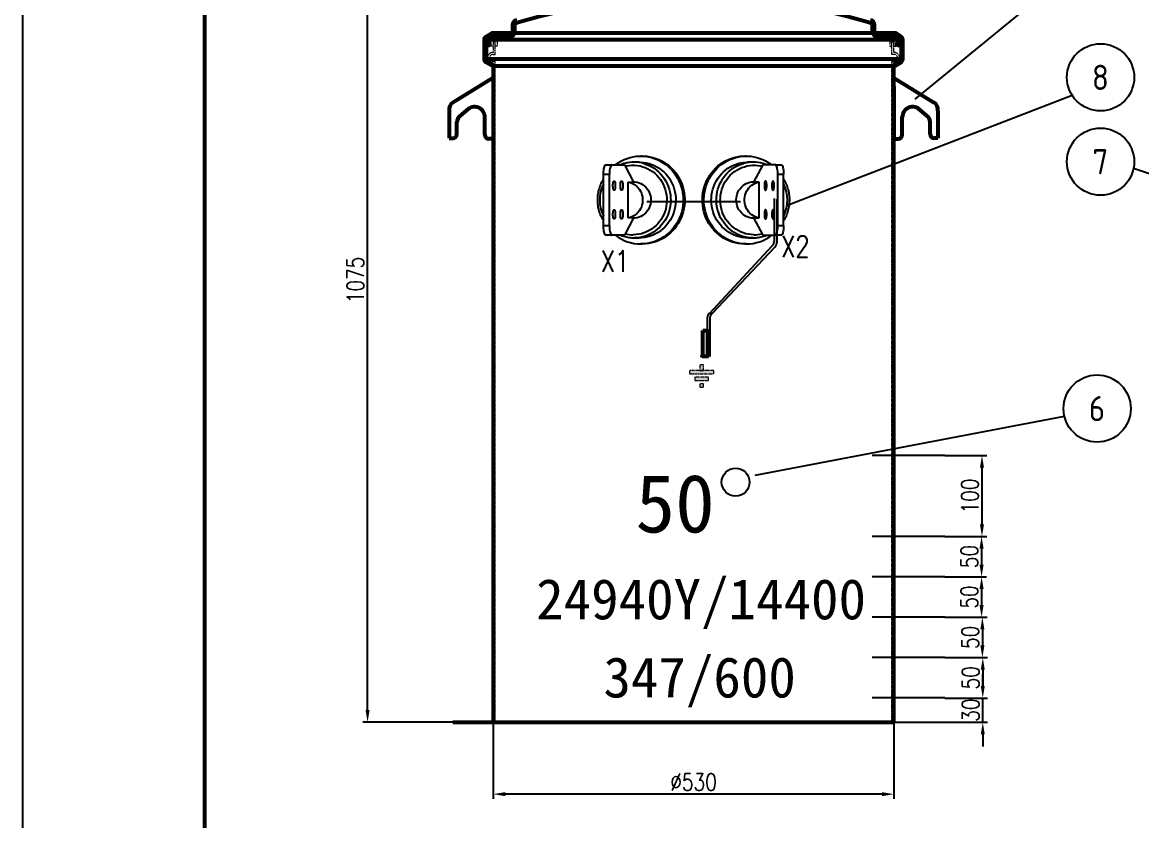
# Model space of a CAD drawing. Header units: millimetres. Extents: x 119255 to 140443, y -8485 to -5380.
# Drawn here: x 128161 to 129546, y -7437 to -6449 of the extents above; entities that cross this region are included whole.
import ezdxf
from ezdxf.enums import TextEntityAlignment as Align

# ---------------------------------------------------------------- set-up
doc = ezdxf.new("R2010")
doc.units = ezdxf.units.MM
doc.header["$LTSCALE"] = 3
for name, pattern in [('CENTER', [2, 1.25, -0.25, 0.25, -0.25]), ('CENTERX2', [101.6, 63.5, -12.7, 12.7, -12.7]), ('HIDDEN', [0.375, 0.25, -0.125])]:
    doc.linetypes.add(name, pattern=pattern)
for name, color, linetype in [('4', 2, 'HIDDEN'), ('A', 3, 'Continuous'), ('S', 254, 'Continuous'), ('中心线', 1, 'CENTERX2'), ('几何体', 7, 'Continuous')]:
    doc.layers.add(name, color=color, linetype=linetype)
for name, color, linetype, lineweight in [('7标注层', 4, 'Continuous', 20), ('图层1', 1, 'CENTER', 13), ('标注、文本', 3, 'Continuous', 25), ('粗实线', 4, 'Continuous', 53)]:
    doc.layers.add(name, color=color, linetype=linetype, lineweight=lineweight)
doc.styles.add('chinese', font='simhei.ttf')
doc.styles.add('HC_GBDIM', font='romans', dxfattribs={"width": 0.667, "bigfont": 'gbcbig'})
doc.styles.add('ST_WIN', font='isocp2.shx', dxfattribs={"bigfont": 'hzdxfst.shx'})
doc.styles.add('TH_GBDIM', font='romans.shx', dxfattribs={"width": 0.8, "bigfont": 'gbcbig.shx'})
doc.dimstyles.new('TH_GBDIM1', dxfattribs={"dimscale": 3, "dimtxt": 3.5, "dimasz": 2.5, "dimexe": 2, "dimexo": 0, "dimgap": 1.5, "dimtad": 1, "dimdec": 1, "dimzin": 0, "dimdsep": 46, "dimtxsty": 'TH_GBDIM', "dimcen": 2.5, "dimclrd": 3, "dimclre": 256, "dimclrt": 2, "dimadec": 0, "dimazin": 0, "dimtfac": 0.714286, "dimtdec": 1, "dimtmove": 0, "dimatfit": 3, "dimfxl": 0, "dimtzin": 0, "dimlwd": -1, "dimlwe": -1, "dimarcsym": 0})

# ---------------------------------------------------------------- blocks, each defined once
blk = doc.blocks.new('*D29')
at = {"layer": 'Defpoints', "color": 0}
for p in [(128743.6, -7315.6), (129239.6, -7315.6), (128743.6, -7404.6)]:
    blk.add_point(p, dxfattribs=at)
at = {"layer": '标注、文本'}
for p, q in [((128743.6, -7315.6), (128743.6, -7410.6)), ((129239.6, -7315.6), (129239.6, -7410.6))]:
    blk.add_line(p, q, dxfattribs=at)
at = {"layer": '标注、文本', "color": 3}
blk.add_line((129224.6, -7404.6), (128758.6, -7404.6), dxfattribs=at)
for points in [[(128758.6, -7402.1), (128758.6, -7407.1), (128743.6, -7404.6)], [(129224.6, -7402.1), (129224.6, -7407.1), (129239.6, -7404.6)]]:
    blk.add_solid(points, dxfattribs=at)
at = {"layer": '标注、文本', "color": 2, "insert": (128991.6, -7389.6), "char_height": 21, "attachment_point": 5, "style": 'TH_GBDIM'}
blk.add_mtext('%%C530', dxfattribs=at)
blk = doc.blocks.new('*D24')
at = {"layer": 'Defpoints', "color": 0}
for p in [(128588.2, -6220.7), (128825.2, -6220.7), (128746.1, -7315.6)]:
    blk.add_point(p, dxfattribs=at)
at = {"layer": '标注、文本'}
for p, q in [((128825.2, -6220.7), (128582.2, -6220.7)), ((128746.1, -7315.6), (128582.2, -7315.6))]:
    blk.add_line(p, q, dxfattribs=at)
at = {"layer": '标注、文本', "color": 3}
blk.add_line((128588.2, -7300.6), (128588.2, -6235.7), dxfattribs=at)
for points in [[(128585.7, -6235.7), (128590.7, -6235.7), (128588.2, -6220.7)], [(128585.7, -7300.6), (128590.7, -7300.6), (128588.2, -7315.6)]]:
    blk.add_solid(points, dxfattribs=at)
at = {"layer": '标注、文本', "color": 2, "insert": (128573.2, -6768.2), "char_height": 21, "attachment_point": 5, "rotation": 90, "style": 'TH_GBDIM'}
blk.add_mtext('1075', dxfattribs=at)
blk = doc.blocks.new('*D31')
at = {"layer": 'Defpoints', "color": 0}
for p in [(129302.4, -7285.6), (129349.5, -7285.6), (129302.4, -7315.6)]:
    blk.add_point(p, dxfattribs=at)
at = {"layer": '标注、文本', "color": 3}
for p, q in [((129349.5, -7270.6), (129349.5, -7255.6)), ((129349.5, -7315.6), (129349.5, -7285.6)), ((129349.5, -7330.6), (129349.5, -7345.6))]:
    blk.add_line(p, q, dxfattribs=at)
at = {"layer": '标注、文本'}
for p, q in [((129302.4, -7285.6), (129355.5, -7285.6)), ((129302.4, -7315.6), (129355.5, -7315.6))]:
    blk.add_line(p, q, dxfattribs=at)
at = {"layer": '标注、文本', "color": 3}
for points in [[(129347, -7270.6), (129352, -7270.6), (129349.5, -7285.6)], [(129347, -7330.6), (129352, -7330.6), (129349.5, -7315.6)]]:
    blk.add_solid(points, dxfattribs=at)
at = {"layer": '标注、文本', "color": 2, "insert": (129334.5, -7300.6), "char_height": 21, "attachment_point": 5, "rotation": 90, "style": 'TH_GBDIM'}
blk.add_mtext('30', dxfattribs=at)
blk = doc.blocks.new('*D32')
at = {"layer": 'Defpoints', "color": 0}
for p in [(129302.4, -7235.6), (129302.4, -7285.6), (129349.5, -7285.6)]:
    blk.add_point(p, dxfattribs=at)
at = {"layer": '标注、文本'}
for p, q in [((129302.4, -7235.6), (129355.5, -7235.6)), ((129302.4, -7285.6), (129355.5, -7285.6))]:
    blk.add_line(p, q, dxfattribs=at)
at = {"layer": '标注、文本', "color": 3}
blk.add_line((129349.5, -7250.6), (129349.5, -7270.6), dxfattribs=at)
for points in [[(129347, -7250.6), (129352, -7250.6), (129349.5, -7235.6)], [(129347, -7270.6), (129352, -7270.6), (129349.5, -7285.6)]]:
    blk.add_solid(points, dxfattribs=at)
at = {"layer": '标注、文本', "color": 2, "insert": (129334.5, -7260.6), "char_height": 21, "attachment_point": 5, "rotation": 90, "style": 'TH_GBDIM'}
blk.add_mtext('50', dxfattribs=at)
blk = doc.blocks.new('*D33')
at = {"layer": 'Defpoints', "color": 0}
for p in [(129302.4, -7185.6), (129302.4, -7235.6), (129349, -7235.6)]:
    blk.add_point(p, dxfattribs=at)
at = {"layer": '标注、文本'}
for p, q in [((129302.4, -7185.6), (129355, -7185.6)), ((129302.4, -7235.6), (129355, -7235.6))]:
    blk.add_line(p, q, dxfattribs=at)
at = {"layer": '标注、文本', "color": 3}
blk.add_line((129349, -7200.6), (129349, -7220.6), dxfattribs=at)
for points in [[(129346.5, -7200.6), (129351.5, -7200.6), (129349, -7185.6)], [(129346.5, -7220.6), (129351.5, -7220.6), (129349, -7235.6)]]:
    blk.add_solid(points, dxfattribs=at)
at = {"layer": '标注、文本', "color": 2, "insert": (129334, -7210.6), "char_height": 21, "attachment_point": 5, "rotation": 90, "style": 'TH_GBDIM'}
blk.add_mtext('50', dxfattribs=at)
blk = doc.blocks.new('*D34')
at = {"layer": 'Defpoints', "color": 0}
for p in [(129302.4, -7135.6), (129302.4, -7185.6), (129348, -7185.6)]:
    blk.add_point(p, dxfattribs=at)
at = {"layer": '标注、文本'}
for p, q in [((129302.4, -7135.6), (129354, -7135.6)), ((129302.4, -7185.6), (129354, -7185.6))]:
    blk.add_line(p, q, dxfattribs=at)
at = {"layer": '标注、文本', "color": 3}
blk.add_line((129348, -7150.6), (129348, -7170.6), dxfattribs=at)
for points in [[(129345.5, -7150.6), (129350.5, -7150.6), (129348, -7135.6)], [(129345.5, -7170.6), (129350.5, -7170.6), (129348, -7185.6)]]:
    blk.add_solid(points, dxfattribs=at)
at = {"layer": '标注、文本', "color": 2, "insert": (129333, -7160.6), "char_height": 21, "attachment_point": 5, "rotation": 90, "style": 'TH_GBDIM'}
blk.add_mtext('50', dxfattribs=at)
blk = doc.blocks.new('*D35')
at = {"layer": 'Defpoints', "color": 0}
for p in [(129302.4, -7085.6), (129302.4, -7135.6), (129348, -7135.6)]:
    blk.add_point(p, dxfattribs=at)
at = {"layer": '标注、文本'}
for p, q in [((129302.4, -7085.6), (129354, -7085.6)), ((129302.4, -7135.6), (129354, -7135.6))]:
    blk.add_line(p, q, dxfattribs=at)
at = {"layer": '标注、文本', "color": 3}
blk.add_line((129348, -7100.6), (129348, -7120.6), dxfattribs=at)
for points in [[(129345.5, -7100.6), (129350.5, -7100.6), (129348, -7085.6)], [(129345.5, -7120.6), (129350.5, -7120.6), (129348, -7135.6)]]:
    blk.add_solid(points, dxfattribs=at)
at = {"layer": '标注、文本', "color": 2, "insert": (129333, -7110.6), "char_height": 21, "attachment_point": 5, "rotation": 90, "style": 'TH_GBDIM'}
blk.add_mtext('50', dxfattribs=at)
blk = doc.blocks.new('*D36')
at = {"layer": 'Defpoints', "color": 0}
for p in [(129302.4, -6985.6), (129302.4, -7085.6), (129348.5, -7085.6)]:
    blk.add_point(p, dxfattribs=at)
at = {"layer": '标注、文本'}
for p, q in [((129302.4, -6985.6), (129354.5, -6985.6)), ((129302.4, -7085.6), (129354.5, -7085.6))]:
    blk.add_line(p, q, dxfattribs=at)
at = {"layer": '标注、文本', "color": 3}
blk.add_line((129348.5, -7000.6), (129348.5, -7070.6), dxfattribs=at)
for points in [[(129346, -7000.6), (129351, -7000.6), (129348.5, -6985.6)], [(129346, -7070.6), (129351, -7070.6), (129348.5, -7085.6)]]:
    blk.add_solid(points, dxfattribs=at)
at = {"layer": '标注、文本', "color": 2, "insert": (129333.5, -7035.6), "char_height": 21, "attachment_point": 5, "rotation": 90, "style": 'TH_GBDIM'}
blk.add_mtext('100', dxfattribs=at)
blk = doc.blocks.new('A$Cc668ac2a')
at = {"layer": '中心线'}
blk.add_line((-57.9, 0), (57.9, 0), dxfattribs=at)
at = {"layer": '几何体'}
for p, q in [((-63.4, 56.4), (-65.3, 56.4)), ((65.3, 56.4), (63.4, 56.4)), ((-108.4, 45.5), (-101.1, 45.5)), ((-101.1, 45.5), (-85.6, 45.5)), ((-85.6, 45.5), (-74.3, 24.2)), ((-67.3, 48.9), (-73.6, 48.9)), ((73.6, 48.9), (67.3, 48.9)), ((85.6, 45.5), (74.3, 24.2)), ((101.1, 45.5), (85.6, 45.5)), ((101.1, 45.5), (108.4, 45.5)), ((-104.2, 33.5), (-111.5, 33.5)), ((-111.5, -29.5), (-111.5, 33.5)), ((-104.2, -29.5), (-104.2, 33.5)), ((111.5, 33.5), (104.2, 33.5)), ((104.2, -29.5), (104.2, 33.5)), ((111.5, -29.5), (111.5, 33.5)), ((-81, 24.2), (-74.3, 24.2)), ((-81, -20.2), (-81, 24.2)), ((81, 24.2), (74.3, 24.2)), ((81, -20.2), (81, 24.2)), ((-74.3, -20.2), (-85.6, -41.5)), ((-74.3, -20.2), (-81, -20.2)), ((74.3, -20.2), (85.6, -41.5)), ((74.3, -20.2), (81, -20.2)), ((-111.5, -29.5), (-104.2, -29.5)), ((-101.1, -41.5), (-108.4, -41.5)), ((-85.6, -41.5), (-101.1, -41.5)), ((85.6, -41.5), (101.1, -41.5)), ((108.4, -41.5), (101.1, -41.5)), ((104.2, -29.5), (111.5, -29.5)), ((-73.6, -44.9), (-67.3, -44.9)), ((-65.3, -52.4), (-63.4, -52.4)), ((63.4, -52.4), (65.3, -52.4)), ((67.3, -44.9), (73.6, -44.9))]:
    blk.add_line(p, q, dxfattribs=at)
at = {"layer": '几何体', "flags": 128}
for points in [[(-96.9, 45.5), (-95.6, 46.5), (-92.4, 48.6), (-89.1, 50.5), (-85.7, 52.2), (-82.1, 53.5), (-78.5, 54.7), (-74.8, 55.5), (-71, 56.1), (-67.2, 56.4), (-63.5, 56.4), (-59.7, 56.1), (-55.9, 55.5), (-52.2, 54.7), (-48.6, 53.5), (-45, 52.2), (-41.6, 50.5), (-38.3, 48.6), (-35.1, 46.5), (-32.1, 44.1), (-29.2, 41.5), (-26.6, 38.7), (-24.1, 35.7), (-21.9, 32.5), (-19.8, 29.2), (-18.1, 25.7), (-16.5, 22.1), (-15.3, 18.4), (-14.2, 14.6), (-13.5, 10.8), (-13, 6.9), (-12.8, 3), (-12.9, -0.9), (-13.2, -4.9), (-13.8, -8.7), (-14.7, -12.6), (-15.9, -16.3), (-17.3, -19.9), (-18.9, -23.5), (-20.8, -26.9), (-23, -30.1), (-25.3, -33.2), (-27.9, -36.1), (-30.6, -38.8), (-33.6, -41.3), (-36.7, -43.6), (-39.9, -45.6), (-43.3, -47.4), (-46.8, -48.9), (-50.4, -50.1), (-54.1, -51.1), (-57.8, -51.8), (-61.6, -52.3), (-65.3, -52.4), (-65.3, -52.4)], [(-63.4, 56.4), (-61.5, 56.4), (-57.7, 56.1), (-53.9, 55.5), (-50.2, 54.7), (-46.6, 53.5), (-43.1, 52.2), (-39.6, 50.5), (-36.3, 48.6), (-33.1, 46.5), (-30.1, 44.1), (-27.3, 41.5), (-24.6, 38.7), (-22.1, 35.7), (-19.9, 32.5), (-17.9, 29.2), (-16.1, 25.7), (-14.6, 22.1), (-13.3, 18.4), (-12.3, 14.6), (-11.5, 10.8), (-11.1, 6.9), (-10.9, 3), (-10.9, -0.9), (-11.3, -4.9), (-11.9, -8.7), (-12.8, -12.6), (-13.9, -16.3), (-15.3, -19.9), (-17, -23.5), (-18.9, -26.9), (-21, -30.1), (-23.3, -33.2), (-25.9, -36.1), (-28.7, -38.8), (-31.6, -41.3), (-34.7, -43.6), (-37.9, -45.6), (-41.3, -47.4), (-44.8, -48.9), (-48.4, -50.1), (-52.1, -51.1), (-55.8, -51.8), (-59.6, -52.3), (-63.4, -52.4), (-63.4, -52.4)], [(63.4, -52.4), (59.6, -52.3), (55.8, -51.8), (52.1, -51.1), (48.4, -50.1), (44.8, -48.9), (41.3, -47.4), (37.9, -45.6), (34.7, -43.6), (31.6, -41.3), (28.7, -38.8), (25.9, -36.1), (23.3, -33.2), (21, -30.1), (18.9, -26.9), (17, -23.5), (15.3, -19.9), (13.9, -16.3), (12.8, -12.6), (11.9, -8.7), (11.3, -4.9), (10.9, -0.9), (10.9, 3), (11.1, 6.9), (11.5, 10.8), (12.3, 14.6), (13.3, 18.4), (14.6, 22.1), (16.1, 25.7), (17.9, 29.2), (19.9, 32.5), (22.1, 35.7), (24.6, 38.7), (27.3, 41.5), (30.1, 44.1), (33.1, 46.5), (36.3, 48.6), (39.6, 50.5), (43.1, 52.2), (46.6, 53.5), (50.2, 54.7), (53.9, 55.5), (57.7, 56.1), (61.5, 56.4), (63.4, 56.4)], [(65.3, -52.4), (61.6, -52.3), (57.8, -51.8), (54.1, -51.1), (50.4, -50.1), (46.8, -48.9), (43.3, -47.4), (39.9, -45.6), (36.7, -43.6), (33.6, -41.3), (30.6, -38.8), (27.9, -36.1), (25.3, -33.2), (23, -30.1), (20.8, -26.9), (18.9, -23.5), (17.3, -19.9), (15.9, -16.3), (14.7, -12.6), (13.8, -8.7), (13.2, -4.9), (12.9, -0.9), (12.8, 3), (13, 6.9), (13.5, 10.8), (14.2, 14.6), (15.3, 18.4), (16.5, 22.1), (18.1, 25.7), (19.8, 29.2), (21.9, 32.5), (24.1, 35.7), (26.6, 38.7), (29.2, 41.5), (32.1, 44.1), (35.1, 46.5), (38.3, 48.6), (41.6, 50.5), (45, 52.2), (48.6, 53.5), (52.2, 54.7), (55.9, 55.5), (59.7, 56.1), (63.5, 56.4), (67.2, 56.4), (71, 56.1), (74.8, 55.5), (78.5, 54.7), (82.1, 53.5), (85.7, 52.2), (89.1, 50.5), (92.4, 48.6), (95.6, 46.5), (96.9, 45.5)], [(-111.5, 33.5), (-111.5, 35.4), (-111.4, 37.2), (-111.2, 39), (-111, 40.6), (-110.6, 42), (-110.3, 43.2), (-109.9, 44.2), (-109.4, 44.9), (-108.9, 45.4), (-108.4, 45.5)], [(-101.1, 45.5), (-101.6, 45.4), (-102.1, 44.9), (-102.5, 44.2), (-102.9, 43.2), (-103.3, 42), (-103.6, 40.6), (-103.9, 39), (-104.1, 37.2), (-104.2, 35.4), (-104.2, 33.5)], [(-84.6, 43.7), (-83, 44.1), (-79.7, 44.7), (-76.3, 44.9), (-72.9, 44.9), (-69.5, 44.7), (-66.2, 44.1), (-62.9, 43.2), (-59.7, 42.1), (-56.6, 40.7), (-53.6, 39.1), (-50.7, 37.2), (-48.1, 35), (-45.5, 32.7), (-43.2, 30.1), (-41.1, 27.4), (-39.2, 24.5), (-37.6, 21.4), (-36.2, 18.2), (-35, 14.9), (-34.1, 11.6), (-33.5, 8.1), (-33.2, 4.6), (-33.1, 1.1), (-33.3, -2.4), (-33.8, -5.8), (-34.5, -9.3), (-35.6, -12.6), (-36.8, -15.9), (-38.4, -19), (-40.1, -22), (-42.1, -24.8), (-44.4, -27.5), (-46.8, -29.9), (-49.4, -32.1), (-52.2, -34.2), (-55.1, -35.9), (-58.1, -37.5), (-61.3, -38.7), (-64.5, -39.7), (-67.9, -40.4), (-71.2, -40.8), (-74.6, -41), (-74.6, -41)], [(-61.4, 47.2), (-58.1, 46.1), (-54.9, 44.7), (-51.7, 43), (-48.7, 41.2), (-45.8, 39.1), (-43.2, 36.7), (-40.7, 34.2), (-38.3, 31.4), (-36.2, 28.5), (-34.4, 25.4), (-32.7, 22.2), (-31.3, 18.9), (-30.2, 15.4), (-29.3, 11.9), (-28.7, 8.3), (-28.4, 4.7), (-28.3, 1.1), (-28.5, -2.5), (-29, -6.1), (-29.7, -9.7), (-30.7, -13.2), (-32, -16.6), (-33.5, -19.9), (-35.3, -23), (-37.3, -26), (-39.5, -28.8), (-41.9, -31.5), (-44.5, -33.9), (-47.3, -36.1), (-50.2, -38.1), (-53.3, -39.9), (-56.5, -41.4), (-59.8, -42.6), (-63.1, -43.6), (-66.6, -44.3), (-70.1, -44.7), (-73.6, -44.9)], [(-67.3, 48.9), (-65.5, 48.8), (-62, 48.6), (-58.6, 48), (-55.1, 47.2), (-51.8, 46.1), (-48.6, 44.7), (-45.4, 43), (-42.4, 41.2), (-39.5, 39.1), (-36.9, 36.7), (-34.4, 34.2), (-32, 31.4), (-29.9, 28.5), (-28.1, 25.4), (-26.4, 22.2), (-25, 18.9), (-23.9, 15.4), (-23, 11.9), (-22.4, 8.3), (-22.1, 4.7), (-22, 1.1), (-22.2, -2.5), (-22.7, -6.1), (-23.4, -9.7), (-24.4, -13.2), (-25.7, -16.6), (-27.2, -19.9), (-29, -23), (-31, -26), (-33.2, -28.8), (-35.6, -31.5), (-38.2, -33.9), (-41, -36.1), (-43.9, -38.1), (-47, -39.9), (-50.2, -41.4), (-53.5, -42.6), (-56.8, -43.6), (-60.3, -44.3), (-63.8, -44.7), (-67.3, -44.9)], [(67.3, -44.9), (63.8, -44.7), (60.3, -44.3), (56.8, -43.6), (53.5, -42.6), (50.2, -41.4), (47, -39.9), (43.9, -38.1), (41, -36.1), (38.2, -33.9), (35.6, -31.5), (33.2, -28.8), (31, -26), (29, -23), (27.2, -19.9), (25.7, -16.6), (24.4, -13.2), (23.4, -9.7), (22.7, -6.1), (22.2, -2.5), (22, 1.1), (22.1, 4.7), (22.4, 8.3), (23, 11.9), (23.9, 15.4), (25, 18.9), (26.4, 22.2), (28.1, 25.4), (29.9, 28.5), (32, 31.4), (34.4, 34.2), (36.9, 36.7), (39.5, 39.1), (42.4, 41.2), (45.4, 43), (48.6, 44.7), (51.8, 46.1), (55.1, 47.2), (58.6, 48), (62, 48.6), (65.5, 48.8), (67.3, 48.9)], [(73.6, -44.9), (70.1, -44.7), (66.6, -44.3), (63.1, -43.6), (59.8, -42.6), (56.5, -41.4), (53.3, -39.9), (50.2, -38.1), (47.3, -36.1), (44.5, -33.9), (41.9, -31.5), (39.5, -28.8), (37.3, -26), (35.3, -23), (33.5, -19.9), (32, -16.6), (30.7, -13.2), (29.7, -9.7), (29, -6.1), (28.5, -2.5), (28.3, 1.1), (28.4, 4.7), (28.7, 8.3), (29.3, 11.9), (30.2, 15.4), (31.3, 18.9), (32.7, 22.2), (34.4, 25.4), (36.2, 28.5), (38.3, 31.4), (40.7, 34.2), (43.2, 36.7), (45.8, 39.1), (48.7, 41.2), (51.7, 43), (54.9, 44.7), (58.1, 46.1), (61.4, 47.2), (62.1, 47.3)], [(74.6, -41), (71.2, -40.8), (67.9, -40.4), (64.5, -39.7), (61.3, -38.7), (58.1, -37.5), (55.1, -35.9), (52.2, -34.2), (49.4, -32.1), (46.8, -29.9), (44.4, -27.5), (42.1, -24.8), (40.1, -22), (38.4, -19), (36.8, -15.9), (35.6, -12.6), (34.5, -9.3), (33.8, -5.8), (33.3, -2.4), (33.1, 1.1), (33.2, 4.6), (33.5, 8.1), (34.1, 11.6), (35, 14.9), (36.2, 18.2), (37.6, 21.4), (39.2, 24.5), (41.1, 27.4), (43.2, 30.1), (45.5, 32.7), (48.1, 35), (50.7, 37.2), (53.6, 39.1), (56.6, 40.7), (59.7, 42.1), (62.9, 43.2), (66.2, 44.1), (69.5, 44.7), (72.9, 44.9), (76.3, 44.9), (79.7, 44.7), (83, 44.1), (84.6, 43.7)], [(104.2, 33.5), (104.2, 35.4), (104.1, 37.2), (103.9, 39), (103.6, 40.6), (103.3, 42), (102.9, 43.2), (102.5, 44.2), (102.1, 44.9), (101.6, 45.4), (101.1, 45.5)], [(108.4, 45.5), (108.9, 45.4), (109.4, 44.9), (109.9, 44.2), (110.3, 43.2), (110.6, 42), (111, 40.6), (111.2, 39), (111.4, 37.2), (111.5, 35.4), (111.5, 33.5)], [(-99.8, 19.8), (-99.7, 21.1), (-99.6, 22.3), (-99.4, 23.4), (-99.2, 24.3), (-98.9, 25), (-98.6, 25.4), (-98.3, 25.5), (-98, 25.4), (-97.6, 25), (-97.4, 24.3), (-97.1, 23.4), (-96.9, 22.3), (-96.8, 21.1), (-96.8, 19.8), (-96.8, 18.5), (-96.9, 17.3), (-97.1, 16.2), (-97.4, 15.3), (-97.6, 14.6), (-98, 14.2), (-98.3, 14.1), (-98.6, 14.2), (-98.9, 14.6), (-99.2, 15.3), (-99.4, 16.2), (-99.6, 17.3), (-99.7, 18.5), (-99.8, 19.8)], [(-90.5, 19.8), (-90.5, 21.1), (-90.4, 22.3), (-90.2, 23.4), (-90, 24.3), (-89.7, 25), (-89.4, 25.4), (-89.1, 25.5), (-88.7, 25.4), (-88.4, 25), (-88.1, 24.3), (-87.9, 23.4), (-87.7, 22.3), (-87.6, 21.1), (-87.6, 19.8), (-87.6, 18.5), (-87.7, 17.3), (-87.9, 16.2), (-88.1, 15.3), (-88.4, 14.6), (-88.7, 14.2), (-89.1, 14.1), (-89.4, 14.2), (-89.7, 14.6), (-90, 15.3), (-90.2, 16.2), (-90.4, 17.3), (-90.5, 18.5), (-90.5, 19.8)], [(-81, 24.2), (-78.6, 23.6), (-76.3, 22.8), (-74.1, 21.7), (-72.1, 20.3), (-70.2, 18.8), (-68.5, 17), (-67, 15), (-65.7, 12.9), (-64.6, 10.6), (-63.8, 8.2), (-63.3, 5.8), (-63, 3.3), (-63, 0.7), (-63.3, -1.8), (-63.8, -4.2), (-64.6, -6.6), (-65.7, -8.9), (-67, -11), (-68.5, -13), (-70.2, -14.8), (-72.1, -16.3), (-74.1, -17.7), (-76.3, -18.8), (-78.6, -19.6), (-81, -20.2)], [(-74.5, 24.5), (-72.2, 24.3), (-69.8, 23.9), (-67.4, 23.2), (-65.2, 22.3), (-63, 21), (-61.1, 19.6), (-59.2, 17.9), (-57.6, 16), (-56.2, 14), (-55, 11.8), (-54.1, 9.4), (-53.4, 7), (-53, 4.5), (-52.9, 2), (-53, -0.5), (-53.4, -3), (-54.1, -5.4), (-55, -7.8), (-56.2, -10), (-57.6, -12), (-59.2, -13.9), (-61.1, -15.6), (-63, -17), (-65.2, -18.3), (-67.4, -19.2), (-69.8, -19.9), (-72.2, -20.4), (-74.5, -20.5)], [(74.5, -20.5), (72.2, -20.4), (69.8, -19.9), (67.4, -19.2), (65.2, -18.3), (63, -17), (61.1, -15.6), (59.2, -13.9), (57.6, -12), (56.2, -10), (55, -7.8), (54.1, -5.4), (53.4, -3), (53, -0.5), (52.9, 2), (53, 4.5), (53.4, 7), (54.1, 9.4), (55, 11.8), (56.2, 14), (57.6, 16), (59.2, 17.9), (61.1, 19.6), (63, 21), (65.2, 22.3), (67.4, 23.2), (69.8, 23.9), (72.2, 24.3), (74.5, 24.5)], [(81, -20.2), (78.6, -19.6), (76.3, -18.8), (74.1, -17.7), (72.1, -16.3), (70.2, -14.8), (68.5, -13), (67, -11), (65.7, -8.9), (64.6, -6.6), (63.8, -4.2), (63.3, -1.8), (63, 0.7), (63, 3.3), (63.3, 5.8), (63.8, 8.2), (64.6, 10.6), (65.7, 12.9), (67, 15), (68.5, 17), (70.2, 18.8), (72.1, 20.3), (74.1, 21.7), (76.3, 22.8), (78.6, 23.6), (81, 24.2)], [(90.5, 19.8), (90.5, 21.1), (90.4, 22.3), (90.2, 23.4), (90, 24.3), (89.7, 25), (89.4, 25.4), (89.1, 25.5), (88.7, 25.4), (88.4, 25), (88.1, 24.3), (87.9, 23.4), (87.7, 22.3), (87.6, 21.1), (87.6, 19.8), (87.6, 18.5), (87.7, 17.3), (87.9, 16.2), (88.1, 15.3), (88.4, 14.6), (88.7, 14.2), (89.1, 14.1), (89.4, 14.2), (89.7, 14.6), (90, 15.3), (90.2, 16.2), (90.4, 17.3), (90.5, 18.5), (90.5, 19.8)], [(99.8, 19.8), (99.7, 21.1), (99.6, 22.3), (99.4, 23.4), (99.2, 24.3), (98.9, 25), (98.6, 25.4), (98.3, 25.5), (98, 25.4), (97.6, 25), (97.4, 24.3), (97.1, 23.4), (96.9, 22.3), (96.8, 21.1), (96.8, 19.8), (96.8, 18.5), (96.9, 17.3), (97.1, 16.2), (97.4, 15.3), (97.6, 14.6), (98, 14.2), (98.3, 14.1), (98.6, 14.2), (98.9, 14.6), (99.2, 15.3), (99.4, 16.2), (99.6, 17.3), (99.7, 18.5), (99.8, 19.8)], [(-99.8, -15.8), (-99.7, -14.5), (-99.6, -13.3), (-99.4, -12.2), (-99.2, -11.3), (-98.9, -10.6), (-98.6, -10.2), (-98.3, -10.1), (-98, -10.2), (-97.6, -10.6), (-97.4, -11.3), (-97.1, -12.2), (-96.9, -13.3), (-96.8, -14.5), (-96.8, -15.8), (-96.8, -17.1), (-96.9, -18.3), (-97.1, -19.4), (-97.4, -20.3), (-97.6, -21), (-98, -21.4), (-98.3, -21.5), (-98.6, -21.4), (-98.9, -21), (-99.2, -20.3), (-99.4, -19.4), (-99.6, -18.3), (-99.7, -17.1), (-99.8, -15.8)], [(-90.5, -15.8), (-90.5, -14.5), (-90.4, -13.3), (-90.2, -12.2), (-90, -11.3), (-89.7, -10.6), (-89.4, -10.2), (-89.1, -10.1), (-88.7, -10.2), (-88.4, -10.6), (-88.1, -11.3), (-87.9, -12.2), (-87.7, -13.3), (-87.6, -14.5), (-87.6, -15.8), (-87.6, -17.1), (-87.7, -18.3), (-87.9, -19.4), (-88.1, -20.3), (-88.4, -21), (-88.7, -21.4), (-89.1, -21.5), (-89.4, -21.4), (-89.7, -21), (-90, -20.3), (-90.2, -19.4), (-90.4, -18.3), (-90.5, -17.1), (-90.5, -15.8)], [(90.5, -15.8), (90.5, -14.5), (90.4, -13.3), (90.2, -12.2), (90, -11.3), (89.7, -10.6), (89.4, -10.2), (89.1, -10.1), (88.7, -10.2), (88.4, -10.6), (88.1, -11.3), (87.9, -12.2), (87.7, -13.3), (87.6, -14.5), (87.6, -15.8), (87.6, -17.1), (87.7, -18.3), (87.9, -19.4), (88.1, -20.3), (88.4, -21), (88.7, -21.4), (89.1, -21.5), (89.4, -21.4), (89.7, -21), (90, -20.3), (90.2, -19.4), (90.4, -18.3), (90.5, -17.1), (90.5, -15.8)], [(99.8, -15.8), (99.7, -14.5), (99.6, -13.3), (99.4, -12.2), (99.2, -11.3), (98.9, -10.6), (98.6, -10.2), (98.3, -10.1), (98, -10.2), (97.6, -10.6), (97.4, -11.3), (97.1, -12.2), (96.9, -13.3), (96.8, -14.5), (96.8, -15.8), (96.8, -17.1), (96.9, -18.3), (97.1, -19.4), (97.4, -20.3), (97.6, -21), (98, -21.4), (98.3, -21.5), (98.6, -21.4), (98.9, -21), (99.2, -20.3), (99.4, -19.4), (99.6, -18.3), (99.7, -17.1), (99.8, -15.8)], [(-108.4, -41.5), (-108.9, -41.4), (-109.4, -40.9), (-109.9, -40.2), (-110.3, -39.2), (-110.6, -38), (-111, -36.6), (-111.2, -35), (-111.4, -33.2), (-111.5, -31.4), (-111.5, -29.5)], [(-104.2, -29.5), (-104.2, -31.4), (-104.1, -33.2), (-103.9, -35), (-103.6, -36.6), (-103.3, -38), (-102.9, -39.2), (-102.5, -40.2), (-102.1, -40.9), (-101.6, -41.4), (-101.1, -41.5)], [(101.1, -41.5), (101.6, -41.4), (102.1, -40.9), (102.5, -40.2), (102.9, -39.2), (103.3, -38), (103.6, -36.6), (103.9, -35), (104.1, -33.2), (104.2, -31.4), (104.2, -29.5)], [(111.5, -29.5), (111.5, -31.4), (111.4, -33.2), (111.2, -35), (111, -36.6), (110.6, -38), (110.3, -39.2), (109.9, -40.2), (109.4, -40.9), (108.9, -41.4), (108.4, -41.5)]]:
    blk.add_lwpolyline(points, dxfattribs=at)
at = {"layer": '几何体'}
for centre, radius, start, end in [((-73.6, 5.1), 43.8, 73.8737, 105.2236), ((73.6, 5.1), 43.8, 73.8742, 105.2239), ((-71.8, 2), 44.3, 153.7253, 206.2747), ((71.8, 2), 44.3, 333.7258, 26.2742), ((-65.2, -1), 51.4, 232.0448, 269.8892), ((-74.6, -0.8), 40.2, 255.5618, 269.994), ((65.3, -1), 51.4, 270.1012, 307.9648), ((74.6, -0.8), 40.2, 270.006, 284.4382)]:
    blk.add_arc(centre, radius, start, end, dxfattribs=at)
for points, knots in [([(-85.2, 47.3), (-85.5, 47.2), (-86.9, 46.9), (-88.6, 46.3), (-90, 45.7), (-90.4, 45.5)], [0, 0, 0, 0, 0.17293, 0.775288, 1, 1, 1, 1]), ([(90.5, 45.5), (89.5, 45.9), (87.9, 46.5), (86.3, 47), (85.8, 47.1)], [0, 0, 0, 0, 0.666406, 1, 1, 1, 1]), ([(-111.5, 27.7), (-111.7, 27.4), (-112.6, 26.2), (-113.8, 23.8), (-115.3, 20.7), (-116.5, 17.5), (-117.5, 14.2), (-118.2, 10.9), (-118.7, 7.5), (-119, 4), (-119, 0.6), (-118.8, -2.9), (-118.3, -6.3), (-117.6, -9.6), (-116.7, -13), (-115.5, -16.2), (-114.1, -19.3), (-112.8, -21.8), (-111.8, -23.2), (-111.5, -23.7)], [0, 0, 0, 0, 0.019665, 0.082918, 0.146187, 0.209471, 0.272767, 0.336075, 0.399393, 0.462718, 0.526049, 0.589384, 0.652719, 0.716053, 0.779384, 0.842708, 0.906026, 0.969333, 1, 1, 1, 1]), ([(111.9, -23.2), (112.4, -22.3), (113.5, -20.5), (114.9, -17.5), (116.2, -14.3), (117.3, -11.1), (118.1, -7.7), (118.6, -4.3), (119, -0.9), (119, 2.6), (118.9, 6), (118.5, 9.4), (117.8, 12.8), (116.9, 16.1), (115.8, 19.4), (114.5, 22.5), (113, 25.3), (112, 27), (111.5, 27.7)], [0, 0, 0, 0, 0.057096, 0.121051, 0.185022, 0.249006, 0.313002, 0.377008, 0.441022, 0.505043, 0.569067, 0.633094, 0.697119, 0.761141, 0.825159, 0.889168, 0.953169, 1, 1, 1, 1]), ([(-90.4, -41.5), (-90.2, -41.6), (-89, -42.2), (-86.6, -42.9), (-83.4, -43.8), (-80.1, -44.4), (-76.8, -44.8), (-74.7, -44.9), (-73.6, -44.9)], [0, 0, 0, 0, 0.040932, 0.234352, 0.427724, 0.621055, 0.814352, 1, 1, 1, 1]), ([(73.6, -44.9), (74.2, -44.9), (75.9, -44.9), (78.8, -44.6), (82.1, -44.1), (85.3, -43.3), (88.1, -42.5), (89.8, -41.8), (90.4, -41.5)], [0, 0, 0, 0, 0.106587, 0.300052, 0.493544, 0.687044, 0.880561, 1, 1, 1, 1])]:
    blk.add_open_spline(points, degree=3, knots=knots, dxfattribs=at)

msp = doc.modelspace()

# ---------------------------------------------------------------- hatches: boundary and pattern name
at = {"layer": '图层1'}
h = msp.add_hatch(color=256, dxfattribs=at)
h.dxf.hatch_style = 1
h.paths.add_polyline_path([(129016.68, -6880.22), (128986.75, -6880.22), (128986.75, -6884.56), (129016.68, -6884.56)])
h.paths.add_polyline_path([(129003.89, -6873.08), (128999.54, -6873.08), (128999.54, -6880.22), (129003.89, -6880.22)])
h.paths.add_polyline_path([(129010.28, -6888.48), (128993.15, -6888.48), (128993.15, -6892.81), (129010.28, -6892.81)])
h.paths.add_polyline_path([(129003.88, -6896.73), (128999.54, -6896.73), (128999.54, -6901.07), (129003.88, -6901.07)])

# ---------------------------------------------------------------- linework, layer by layer
at = {"layer": 'A'}
for p, q in [((129106.54, -6675.92), (129459.99, -6539.41)), ((129067.66, -7009.76), (129450.44, -6936.64))]:
    msp.add_line(p, q, dxfattribs=at)
for centre in [(129495.27, -6517.39), (129495.27, -6621.81), (129490.97, -6927.37)]:
    msp.add_circle(centre, 41.58, dxfattribs=at)
at = {"layer": '图层1'}
for p, q in [((128743.59, -6473.47), (128743.59, -6486.47)), ((129239.59, -6486.47), (129239.59, -6473.47))]:
    msp.add_line(p, q, dxfattribs=at)
for points in [[(128746.09, -7315.58), (128746.09, -6497.97), (128743.59, -6497.97, -1), (128743.59, -6488.97), (128746.09, -6488.97), (128746.09, -6473.47)], [(129237.09, -7315.58), (129237.09, -6497.97), (129239.59, -6497.97, 1), (129239.59, -6488.97), (129237.09, -6488.97), (129237.09, -6473.47)]]:
    msp.add_lwpolyline(points, format="xyb", dxfattribs=at)
for points in [[(128743.59, -6473.47), (128743.59, -6478.97), (128741.09, -6478.97), (128741.09, -6472.22, -1), (128748.59, -6472.22), (128748.59, -6478.97), (128746.09, -6478.97), (128746.09, -6473.47)], [(129239.59, -6473.47), (129239.59, -6478.97), (129242.09, -6478.97), (129242.09, -6472.22, 1), (129234.59, -6472.22), (129234.59, -6478.97), (129237.09, -6478.97), (129237.09, -6473.47)]]:
    msp.add_lwpolyline(points, format="xyb", close=True, dxfattribs=at)
for points in [[(128986.75, -6884.56), (129016.68, -6884.56), (129016.68, -6880.22), (128986.75, -6880.22)], [(128999.54, -6880.22), (129003.89, -6880.22), (129003.89, -6873.08), (128999.54, -6873.08)], [(128993.15, -6892.81), (129010.28, -6892.81), (129010.28, -6888.48), (128993.15, -6888.48)], [(128999.54, -6901.07), (129003.88, -6901.07), (129003.88, -6896.73), (128999.54, -6896.73)]]:
    msp.add_lwpolyline(points, close=True, dxfattribs=at)
for centre, start, end in [((128743.59, -6493.47), 90, 270), ((129239.59, -6493.47), 270, 90)]:
    msp.add_arc(centre, 7, start, end, dxfattribs=at)
at = {"layer": '标注、文本'}
for p, q in [((128161.04, -5805.74), (128161.04, -8485.13)), ((129265.8, -6544.57), (129454.69, -6389.77)), ((129536.09, -6629.7), (129822.62, -6727.83)), ((129091.6, -6719.21), (129091.6, -6667.34)), ((129094.9, -6720.58), (129094.9, -6668.05)), ((129011.23, -6809.57), (129088.92, -6726.02)), ((129015.63, -6809.07), (129092.19, -6727.42)), ((129009.02, -6862.81), (129009.02, -6813.72)), ((129012.32, -6862.81), (129012.32, -6813.78)), ((129003.02, -6862.81), (128999.72, -6862.81)), ((129302.44, -6985.58), (129212.44, -6985.58)), ((129302.44, -7085.58), (129212.44, -7085.58)), ((129302.44, -7135.58), (129212.44, -7135.58)), ((129302.44, -7185.58), (129212.44, -7185.58)), ((129302.44, -7235.58), (129212.44, -7235.58)), ((129302.44, -7285.58), (129212.44, -7285.58)), ((129239.59, -7315.58), (129302.44, -7315.58))]:
    msp.add_line(p, q, dxfattribs=at)
msp.add_circle((129043.58, -7018.46), 17.26, dxfattribs=at)
for centre, radius, start, end in [((129081.6, -6719.21), 10, 317.07921, 360), ((129084.9, -6720.58), 10, 316.84329, 0), ((129014.02, -6813.72), 5, 110.57078, 180), ((129014.02, -6813.72), 5, 110.57078, 180), ((129017.32, -6813.78), 5, 109.63829, 180), ((129017.32, -6813.78), 5, 109.63829, 180)]:
    msp.add_arc(centre, radius, start, end, dxfattribs=at)
at = {"layer": '粗实线'}
msp.add_line((128386.57, -5850.84), (128386.57, -8440.02), dxfattribs=at)
at = {"layer": '粗实线', "ltscale": 2}
for p, q in [((128742.23, -6462.36), (129240.94, -6462.36)), ((129250.38, -6471.03), (128732.79, -6471.03)), ((128732.79, -6494.58), (129250.38, -6494.58)), ((128742.23, -6503.25), (129240.94, -6503.25)), ((128743.59, -6500.47), (128743.59, -7315.58)), ((129239.59, -7315.58), (129239.59, -6500.47)), ((128743.59, -6518.09), (128694.3, -6548.46)), ((129239.59, -6518.09), (129288.88, -6548.46)), ((128743.59, -6528.47), (128743.59, -6593.47)), ((129239.59, -6528.47), (129239.59, -6593.47)), ((128689.21, -6558.99), (128689.21, -6592.77)), ((128702.42, -6565.26), (128714.09, -6555.64)), ((129280.76, -6565.26), (129269.09, -6555.64)), ((129293.97, -6558.99), (129293.97, -6592.77)), ((128698.78, -6587.77), (128698.78, -6572.97)), ((128733.27, -6588.47), (128733.26, -6566.24)), ((129249.91, -6588.47), (129249.91, -6566.24)), ((129284.4, -6587.77), (129284.4, -6572.97)), ((128689.21, -6592.77), (128693.78, -6592.77)), ((128743.59, -6593.47), (128738.27, -6593.47)), ((129239.59, -6593.47), (129244.91, -6593.47)), ((129293.97, -6592.77), (129289.4, -6592.77)), ((128693.59, -7315.58), (129239.59, -7315.58))]:
    msp.add_line(p, q, dxfattribs=at)
msp.add_lwpolyline([(128772.81, -6446.52, 0.3766562), (128767.59, -6452.47), (128767.59, -6459.47, -0.4142136), (128761.59, -6465.47), (128743.09, -6465.47, 0.4142136), (128736.09, -6472.47), (128736.09, -6477.47), (128739.09, -6477.47), (128739.09, -6472.47, -0.4142136), (128743.09, -6468.47), (128761.59, -6468.47, 0.4142136), (128770.59, -6459.47), (128770.59, -6452.47, -0.3847038), (128773.29, -6449.48, -0.1466437), (129209.89, -6449.48, -0.3847038), (129212.59, -6452.47), (129212.59, -6459.47, 0.4142136), (129221.59, -6468.47), (129240.09, -6468.47, -0.4142136), (129244.09, -6472.47), (129244.09, -6477.47), (129247.09, -6477.47), (129247.09, -6472.47, 0.4142136), (129240.09, -6465.47), (129221.59, -6465.47, -0.4142136), (129215.59, -6459.47), (129215.59, -6452.47, 0.3766562), (129210.37, -6446.52)], format="xyb", dxfattribs=at)
for points in [[(128743.29, -6464.06), (128736.2, -6468.49, 0.2586176), (128734.79, -6471.03), (128734.79, -6494.58, 0.2586176), (128736.2, -6497.13), (128743.29, -6501.56), (128742.23, -6503.25), (128735.14, -6498.82, -0.2586176), (128732.79, -6494.58), (128732.79, -6471.03, -0.2586176), (128735.14, -6466.79), (128742.23, -6462.36)], [(129239.88, -6464.06), (129246.97, -6468.49, -0.2586176), (129248.38, -6471.03), (129248.38, -6494.58, -0.2586176), (129246.97, -6497.13), (129239.88, -6501.56), (129240.94, -6503.25), (129248.03, -6498.82, 0.2586176), (129250.38, -6494.58), (129250.38, -6471.03, 0.2586176), (129248.03, -6466.79), (129240.94, -6462.36)]]:
    msp.add_lwpolyline(points, format="xyb", close=True, dxfattribs=at)
msp.add_lwpolyline([(129003.02, -6830.81), (129009.02, -6830.81), (129009.02, -6862.81), (129003.02, -6862.81)], close=True, dxfattribs=at)
for centre, radius, start, end in [((128699.05, -6557.26), 10, 118.40927, 189.96857), ((129284.12, -6557.26), 10, 350.03143, 61.59073), ((128720.61, -6566.48), 12.65, 358.83955, 137.94782), ((129262.56, -6566.48), 12.65, 42.05218, 181.16045), ((128708.78, -6572.97), 10, 129.50068, 180), ((129274.4, -6572.97), 10, 0, 50.49932), ((128693.78, -6587.77), 5, 270, 0), ((128738.27, -6588.47), 5, 180.00467, 270), ((129244.91, -6588.47), 5, 270, 359.99533), ((129289.4, -6587.77), 5, 180, 270)]:
    msp.add_arc(centre, radius, start, end, dxfattribs=at)

# ---------------------------------------------------------------- block references
at = {"layer": '标注、文本'}
msp.add_blockref('A$Cc668ac2a', (128991.59, -6671.2), dxfattribs=at)

# ---------------------------------------------------------------- texts
at = {"layer": '4', "style": 'chinese'}
for s, height, p in [('50', 72, (128919.84, -7080.75)), ('24940Y/14400', 50, (128796.82, -7188.22)), ('347/600', 50, (128880.06, -7284.96))]:
    msp.add_text(s, height=height, dxfattribs=at).set_placement(p)
at = {"layer": '7标注层', "color": 3, "style": 'HC_GBDIM', "width": 0.784706}
for s, p in [('X2', (129099.93, -6739.8)), ('X1', (128876.76, -6758.07))]:
    msp.add_text(s, height=26.25, dxfattribs=at).set_placement(p)
at = {"layer": 'S', "color": 7, "style": 'ST_WIN'}
for s, p in [('8', (129495.1, -6517.39)), ('7', (129495.1, -6621.81)), ('6', (129490.81, -6927.37))]:
    msp.add_text(s, height=31.18, dxfattribs=at).set_placement(p, align=Align.MIDDLE)

# ---------------------------------------------------------------- dimensions: what is measured, and where the dimension line sits
at = {"layer": '标注、文本'}
for base, p1, p2, text, picture, middle in [((128588.18, -6220.73), (128746.09, -7315.58), (128825.25, -6220.73), '1075', '*D24', (128573.18, -6768.15)), ((129348.51, -7085.58), (129302.44, -6985.58), (129302.44, -7085.58), '100', '*D36', (129333.51, -7035.58)), ((129348.01, -7135.58), (129302.44, -7085.58), (129302.44, -7135.58), '50', '*D35', (129333.01, -7110.58)), ((129348.01, -7185.58), (129302.44, -7135.58), (129302.44, -7185.58), '50', '*D34', (129333.01, -7160.58)), ((129348.98, -7235.58), (129302.44, -7185.58), (129302.44, -7235.58), '50', '*D33', (129333.98, -7210.58)), ((129349.47, -7285.58), (129302.44, -7235.58), (129302.44, -7285.58), '50', '*D32', (129334.47, -7260.58))]:
    dim = msp.add_linear_dim(base=base, p1=p1, p2=p2, angle=90, text=text, dimstyle='TH_GBDIM1', override={"dimtxt": 7, "dimasz": 5}, dxfattribs=at)
    dim.commit()
    dim.dimension.update_dxf_attribs({"geometry": picture, "text_midpoint": middle})
dim = msp.add_linear_dim(base=(129349.47, -7285.58), p1=(129302.44, -7315.58), p2=(129302.44, -7285.58), angle=90, text='30', dimstyle='TH_GBDIM1', override={"dimtxt": 7, "dimasz": 5}, dxfattribs=at)
dim.commit()
dim.dimension.update_dxf_attribs({"geometry": '*D31', "text_midpoint": (129349.47, -7300.58), "dimtype": 160})
dim = msp.add_linear_dim(base=(128743.59, -7404.57), p1=(129239.59, -7315.58), p2=(128743.59, -7315.58), text='%%C530', dimstyle='TH_GBDIM1', override={"dimtxt": 7, "dimasz": 5}, dxfattribs=at)
dim.commit()
dim.dimension.update_dxf_attribs({"geometry": '*D29', "text_midpoint": (128991.59, -7389.57)})

doc.saveas('drawing.dxf')
